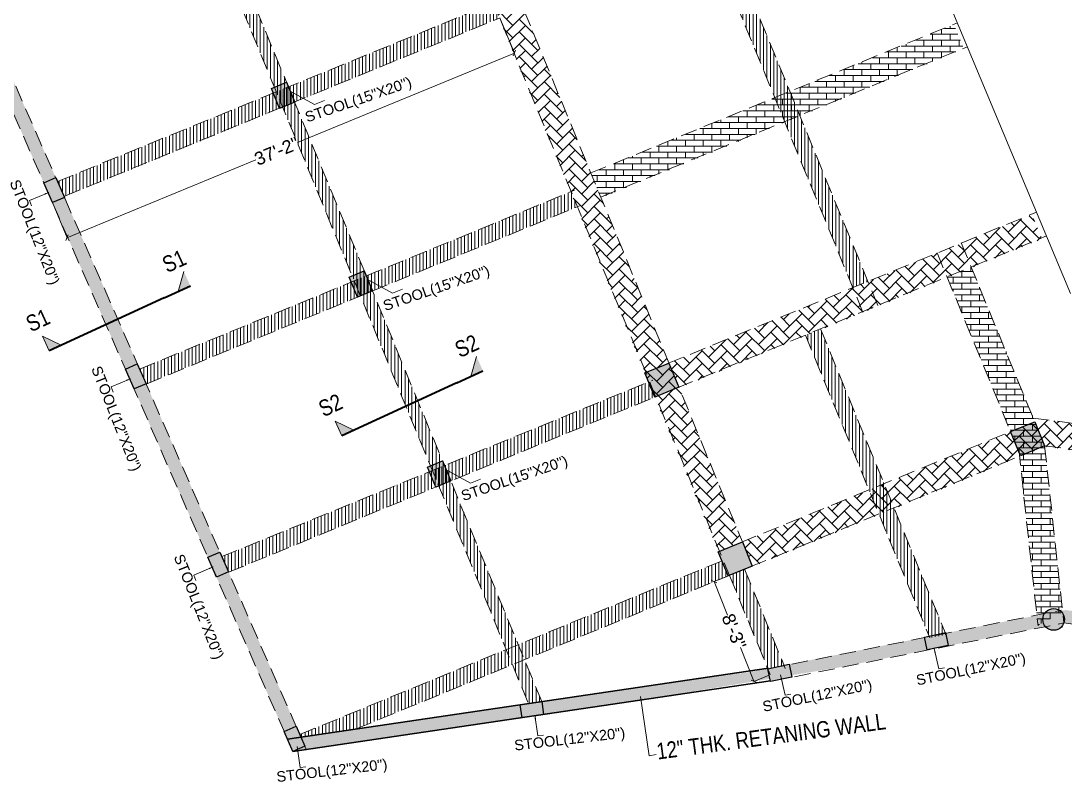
# Model space of a CAD drawing. Header units: inches. Extents: x -13956017 to 293115509, y -946740 to -305538.
# Drawn here: x 1184414 to 1185376, y -920591 to -919891 of the extents above; entities that cross this region are included whole.
import ezdxf

# ---------------------------------------------------------------- set-up
doc = ezdxf.new("R2010")
doc.units = ezdxf.units.IN
doc.header["$LTSCALE"] = 6
doc.header["$PDMODE"] = 2
doc.linetypes.add('CONTINOUS', pattern=[2000000.0, 1000000.0, 1000000.0])
doc.linetypes.add('DASHED2', pattern=[0.375, 0.25, -0.125])
for name, color, linetype in [('A-CUTOUT', 3, 'CONTINOUS'), ('COLL SIZE', 160, 'Continuous'), ('DIM', 7, 'Continuous'), ('door', 5, 'Continuous'), ('FITTING', 24, 'Continuous'), ('Plot Boundary', 245, 'Continuous')]:
    doc.layers.add(name, color=color, linetype=linetype)
for name, color, linetype, lineweight in [('col hatch', 13, 'Continuous', 30), ('column', 240, 'Continuous', 25), ('DIM-2', 1, 'Continuous', 13), ('GRID DIM-2', 1, 'Continuous', 9), ('v.b', 200, 'Continuous', 5), ('W', 250, 'Continuous', 5), ('wall', 7, 'Continuous', 30)]:
    doc.layers.add(name, color=color, linetype=linetype, lineweight=lineweight)
doc.styles.add('ARI', font='arial.ttf')
doc.styles.add('TYTLE-TEXT', font='swissel.ttf', dxfattribs={"width": 0.75, "height": 250})
doc.dimstyles.new('Copy(2) of AA', dxfattribs={"dimtxt": 12, "dimasz": 4, "dimexe": 0.18, "dimexo": 0, "dimgap": 0.09, "dimtad": 0, "dimdec": 0, "dimzin": 0, "dimdsep": 46, "dimlunit": 3, "dimtxsty": 'ARI', "dimblk": 'OBLIQUE', "dimcen": 0.09, "dimclrd": 7, "dimclre": 7, "dimclrt": 7, "dimadec": 0, "dimazin": 0, "dimtfac": 1, "dimtdec": 0, "dimtofl": 0, "dimtmove": 0, "dimatfit": 3, "dimfxl": 1, "dimtolj": 1, "dimtzin": 0, "dimlwd": 5, "dimlwe": 5, "dimarcsym": 0})
pattern_1 = [(90, (-18706.1906, -15772.3168), (-3.175, 0), [])]

# ---------------------------------------------------------------- blocks, each defined once
blk = doc.blocks.new('_Oblique')
at = {"layer": 'DIM', "color": 0, "lineweight": -2}
blk.add_line((-0.5, -0.5), (0.5, 0.5), dxfattribs=at)
blk = doc.blocks.new('*D329')
at = {"layer": 'Defpoints', "color": 0, "ltscale": 6, "transparency": 16777216}
for p in [(1184855.38, -919888.04, -8022.92), (1184443.32, -920058.09, -17289.03), (1184456.68, -920090.45)]:
    blk.add_point(p, dxfattribs=at)
at = {"layer": 'wall', "color": 7, "lineweight": 5, "ltscale": 6, "transparency": 16777216}
for p, q in [((1184855.38, -919888.04), (1184868.8, -919920.57)), ((1184868.74, -919920.4), (1184668.98, -920002.83)), ((1184456.68, -920090.45), (1184630.72, -920018.62)), ((1184443.32, -920058.09), (1184456.74, -920090.61))]:
    blk.add_line(p, q, dxfattribs=at)
at = {"layer": 'wall', "color": 7, "lineweight": 5, "ltscale": 6, "transparency": 16777216, "xscale": 4, "yscale": 4, "zscale": 4}
for p, rotation in [((1184868.74, -919920.4), 22.42476301052546), ((1184456.68, -920090.45), 202.4247630105255)]:
    blk.add_blockref('_Oblique', p, dxfattribs=dict(at, rotation=rotation))
at = {"layer": 'wall', "color": 7, "ltscale": 6, "transparency": 16777216, "insert": (1184649.85, -920010.73), "char_height": 12, "attachment_point": 5, "rotation": 22.42476, "style": 'ARI'}
blk.add_mtext('\\A1;37\'-2"', dxfattribs=at)
blk = doc.blocks.new('*D289')
at = {"layer": 'Defpoints', "color": 0, "ltscale": 6, "transparency": 16777216}
for p in [(1185066.79, -920401.2, -8022.88), (1185103.37, -920492.99, -8022.88), (1185089.23, -920498.63)]:
    blk.add_point(p, dxfattribs=at)
at = {"layer": 'wall', "color": 7, "lineweight": 5, "ltscale": 6, "transparency": 16777216}
for p, q in [((1185066.79, -920401.2), (1185052.47, -920406.91)), ((1185052.64, -920406.84), (1185064.99, -920437.83)), ((1185089.23, -920498.63), (1185076.87, -920467.64)), ((1185103.37, -920492.99), (1185089.06, -920498.7))]:
    blk.add_line(p, q, dxfattribs=at)
at = {"layer": 'wall', "color": 7, "lineweight": 5, "ltscale": 6, "transparency": 16777216, "xscale": 4, "yscale": 4, "zscale": 4}
for p, rotation in [((1185052.64, -920406.84), 111.7326909700284), ((1185089.23, -920498.63), 291.7326909700284)]:
    blk.add_blockref('_Oblique', p, dxfattribs=dict(at, rotation=rotation))
at = {"layer": 'wall', "color": 7, "ltscale": 6, "transparency": 16777216, "insert": (1185070.93, -920452.74), "char_height": 12, "attachment_point": 5, "rotation": 291.73269, "style": 'ARI'}
blk.add_mtext('\\A1;8\'-3"', dxfattribs=at)

msp = doc.modelspace()

# ---------------------------------------------------------------- hatches: boundary and pattern name
at = {"layer": 'A-CUTOUT', "lineweight": 0, "ltscale": 0.3}
h = msp.add_hatch(dxfattribs=at)
h.set_pattern_fill('AR-BRSTD', color=256, scale=0.08)
h.set_pattern_definition([(0, (-18706.1906, -15772.317), (0, 5.419344), []), (90, (-18706.191, -15772.317), (-8.128, 5.419344), [5.419344, -5.419344])])
h.paths.add_polyline_path([(1184955.87, -920024), (1185273.45, -919894.17), (1185282.72, -919916.3), (1184948.54, -920053.65), (1184939.15, -920030.79)])
h = msp.add_hatch(dxfattribs=at)
h.set_pattern_fill('AR-BRSTD', color=256, scale=0.08)
h.set_pattern_definition([(0, (45848.9866, -17805.9863), (0, 5.419344), []), (90, (45848.987, -17805.986), (-8.128, 5.419344), [5.419344, -5.419344])])
h.paths.add_polyline_path([(1185289.31, -920117.3), (1185356.84, -920280.69), (1185373.64, -920434.7), (1185350.86, -920447.23), (1185333.49, -920287.92), (1185267.12, -920126.42)])
at = {"layer": 'col hatch', "lineweight": 25, "ltscale": 100, "true_color": 0x52271e}
h = msp.add_hatch(color=19, dxfattribs=at)
h.dxf.hatch_style = 1
h.paths.add_polyline_path([(1184644.92, -919952.91), (1184658.8, -919947.21), (1184666.4, -919965.71), (1184652.53, -919971.41)])
h = msp.add_hatch(color=19, dxfattribs=at)
h.dxf.hatch_style = 1
h.paths.add_polyline_path([(1184716.55, -920126.6), (1184730.42, -920120.9), (1184738.02, -920139.4), (1184724.15, -920145.1)])
h = msp.add_hatch(color=19, dxfattribs=at)
h.dxf.hatch_style = 1
h.paths.add_polyline_path([(1184788.65, -920301.44), (1184802.52, -920295.74), (1184810.12, -920314.24), (1184796.25, -920319.94)])
at = {"layer": 'COLL SIZE', "lineweight": 25, "ltscale": 100}
h = msp.add_hatch(color=256, dxfattribs=at)
h.dxf.hatch_style = 1
h.paths.add_polyline_path([(1184443.3, -920058.1), (1184435.27, -920039.78), (1184446.26, -920034.96), (1184454.29, -920053.27)])
h = msp.add_hatch(color=256, dxfattribs=at)
h.dxf.hatch_style = 1
h.paths.add_polyline_path([(1184518.5, -920229.62), (1184510.47, -920211.3), (1184521.46, -920206.47), (1184529.49, -920224.79)])
h = msp.add_hatch(color=256, dxfattribs=at)
h.dxf.hatch_style = 1
h.paths.add_polyline_path([(1184594.46, -920402.87), (1184586.43, -920384.55), (1184597.42, -920379.73), (1184605.45, -920398.05)])
h = msp.add_hatch(color=256, dxfattribs=at)
h.dxf.hatch_style = 1
h.paths.add_polyline_path([(1185246.27, -920457.95), (1185265.84, -920453.83), (1185268.31, -920465.57), (1185248.74, -920469.69)])
h = msp.add_hatch(color=256, dxfattribs=at)
h.dxf.hatch_style = 1
h.paths.add_polyline_path([(1185102.14, -920487.12), (1185121.71, -920483), (1185124.18, -920494.75), (1185104.61, -920498.86)])
h = msp.add_hatch(color=256, dxfattribs=at)
h.dxf.hatch_style = 1
h.paths.add_polyline_path([(1184874.08, -920520.27), (1184893.86, -920517.29), (1184895.65, -920529.16), (1184875.87, -920532.14)])
h = msp.add_hatch(color=256, dxfattribs=at)
h.dxf.hatch_style = 1
h.paths.add_polyline_path([(1184664.75, -920563.19), (1184656.72, -920544.87), (1184667.7, -920540.05), (1184675.73, -920558.36)])
at = {"layer": 'column', "ltscale": 10}
h = msp.add_hatch(color=256, dxfattribs=at)
h.dxf.hatch_style = 1
h.paths.add_polyline_path([(1184988.84, -920214.84), (1185011.04, -920205.72), (1185020.16, -920227.92), (1184997.96, -920237.04)])
h = msp.add_hatch(color=256, dxfattribs=at)
h.dxf.hatch_style = 1
h.paths.add_polyline_path([(1185325.66, -920268.86), (1185347.86, -920259.74), (1185356.98, -920281.94), (1185334.78, -920291.06)])
h = msp.add_hatch(color=256, dxfattribs=at)
h.dxf.hatch_style = 1
h.paths.add_polyline_path([(1185056.5, -920379.48), (1185078.7, -920370.36), (1185087.82, -920392.56), (1185065.62, -920401.68)])
h = msp.add_hatch(color=256, dxfattribs=at)
h.dxf.hatch_style = 1
edge = h.paths.add_edge_path()
edge.add_arc((1185365.32, -920441.66), 10, 0, 360)
h = msp.add_hatch(color=256, dxfattribs=at)
h.dxf.hatch_style = 1
edge = h.paths.add_edge_path()
edge.add_arc((1185365.32, -920441.66), 10, 0, 360)
at = {"layer": 'DIM-2', "ltscale": 0.3}
h = msp.add_hatch(color=256, dxfattribs=at)
h.dxf.hatch_style = 1
h.paths.add_polyline_path([(1184440.23, -920194.45), (1184451.36, -920189.35), (1184434.1, -920181.11)])
h.paths.add_polyline_path([(1184559.19, -920139.85), (1184570.32, -920134.75), (1184564.2, -920121.4)])
h = msp.add_hatch(color=256, dxfattribs=at)
h.dxf.hatch_style = 1
h.paths.add_polyline_path([(1184709.7, -920272.62), (1184720.83, -920267.51), (1184703.58, -920259.28)])
h.paths.add_polyline_path([(1184828.66, -920218.02), (1184839.79, -920212.91), (1184833.67, -920199.57)])
at = {"layer": 'door', "lineweight": 0, "ltscale": 0.3}
h = msp.add_hatch(dxfattribs=at)
h.set_pattern_fill('AR-HBONE', color=256, scale=0.08)
h.set_pattern_definition([(45, (45848.987, -17805.9864), (0, 11.494727835), [24.384, -8.128]), (135, (45854.734, -17800.239), (1e-15, 11.494727835), [24.384, -8.128])])
h.paths.add_polyline_path([(1184719.33, -919559.06), (1184741.53, -919549.94), (1185078.7, -920370.36), (1185056.65, -920379.4)])
h = msp.add_hatch(dxfattribs=at)
h.set_pattern_fill('AR-HBONE', color=256, scale=0.08)
h.set_pattern_definition([(45, (-18427.557, -16450.294), (0, 11.494727835), [24.384, -8.128]), (135, (-18421.81, -16444.546), (1e-15, 11.494727835), [24.384, -8.128])])
h.paths.add_polyline_path([(1185027.76, -920198.93), (1185345.35, -920069.09), (1185354.61, -920091.23), (1185020.43, -920228.57), (1185011.04, -920205.72)])
h = msp.add_hatch(dxfattribs=at)
h.set_pattern_fill('AR-HBONE', color=256, scale=0.08)
h.set_pattern_definition([(45, (-18359.895, -16614.9316), (0, 11.494727835), [24.384, -8.128]), (135, (-18354.1475, -16609.184), (1e-15, 11.494727835), [24.384, -8.128])])
h.paths.add_polyline_path([(1185095.42, -920363.57), (1185354.9, -920257.46), (1185433.8, -920267.85), (1185444.53, -920293.47), (1185357.25, -920282.6), (1185088.09, -920393.21), (1185078.7, -920370.36)])
at = {"layer": 'FITTING', "lineweight": 0, "ltscale": 0.3}
h = msp.add_hatch(dxfattribs=at)
h.set_pattern_fill('ANSI31', color=256, angle=45)
h.set_pattern_definition(pattern_1)
h.paths.add_polyline_path([(1184199.17, -918832.66), (1184167.24, -918754.78), (1184155.98, -918759.4), (1184291.23, -919087.39), (1184359.86, -919253.81), (1184434.25, -919434.23), (1184483.72, -919554.18), (1184548.54, -919711.37), (1184596.42, -919827.49), (1184627.13, -919901.95), (1184662.27, -919987.16), (1184688.24, -920050.15), (1184739.2, -920173.73), (1184774.87, -920260.22), (1184817.04, -920362.49), (1184853.46, -920450.81), (1184881.62, -920519.09), (1184893.86, -920517.29), (1184866.76, -920451.59), (1184836.39, -920377.93), (1184814.08, -920323.84), (1184787.91, -920260.38), (1184760.74, -920194.48), (1184723.23, -920103.53), (1184694.26, -920033.27), (1184669.16, -919972.39), (1184643.61, -919910.45), (1184612.34, -919834.61), (1184581.23, -919759.17), (1184550.59, -919684.86), (1184531.69, -919639.04), (1184504.17, -919572.3), (1184474.27, -919499.78), (1184448.79, -919438), (1184425.32, -919381.08), (1184395.38, -919308.49), (1184356.22, -919213.51), (1184316.23, -919116.54), (1184283.88, -919038.09), (1184238.55, -918928.17), (1184211.57, -918862.75)])
h = msp.add_hatch(dxfattribs=at)
h.set_pattern_fill('ANSI31', color=256, angle=45)
h.set_pattern_definition([(90, (54620.2653, -17807.4792), (-3.175, 0), [])])
h.paths.add_polyline_path([(1184929.84, -919487.26), (1185194.32, -920130.8), (1185180.44, -920136.5), (1184910.93, -919480.73), (1184924.81, -919475.03)])
h = msp.add_hatch(dxfattribs=at)
h.set_pattern_fill('ANSI31', color=256, angle=45)
h.set_pattern_definition([(90, (-18916.871, -15258.833), (-3.175, 0), [])])
h.paths.add_polyline_path([(1184796.92, -919895.83), (1184849.24, -919874.32), (1184854.94, -919888.2), (1184512.39, -920028.98), (1184453.9, -920052.39), (1184447.92, -920038.74)])
h = msp.add_hatch(dxfattribs=at)
h.set_pattern_fill('ANSI31', color=256, angle=45)
h.set_pattern_definition([(90, (-18845.0675, -15432.4465), (-3.175, 0), [])])
h.paths.add_polyline_path([(1184868.72, -920069.44), (1184921.05, -920047.93), (1184926.75, -920061.81), (1184584.19, -920202.59), (1184529.49, -920224.79), (1184523.58, -920211.31)])
h = msp.add_hatch(dxfattribs=at)
h.set_pattern_fill('ANSI31', color=256, angle=45)
h.set_pattern_definition([(90, (54622.8953, -17805.9864), (-3.175, 0), [])])
h.paths.add_polyline_path([(1185144.32, -920198.56), (1185136.7, -920180.01), (1185150.57, -920174.31), (1185266.25, -920455.79), (1185251.26, -920458.78)])
h = msp.add_hatch(dxfattribs=at)
h.set_pattern_fill('ANSI31', color=256, angle=45)
h.set_pattern_definition([(90, (-18773.865, -15607.65), (-3.175, 0), [])])
h.paths.add_polyline_path([(1184939.92, -920244.64), (1184992.25, -920223.14), (1184997.95, -920237.01), (1184655.4, -920377.79), (1184605.56, -920398.31), (1184599.25, -920383.91)])
h = msp.add_hatch(dxfattribs=at)
h.set_pattern_fill('ANSI31', color=256, angle=45)
h.set_pattern_definition(pattern_1)
h.paths.add_polyline_path([(1185007.6, -920409.31), (1185059.92, -920387.81), (1185065.62, -920401.68), (1184723.07, -920542.46), (1184672.06, -920549.98), (1184671.03, -920547.63)])
h = msp.add_hatch(dxfattribs=at)
h.set_pattern_fill('ANSI31', color=256, angle=45)
h.set_pattern_definition([(90, (54474.8266, -17837.0027), (-3.175, 0), [])])
h.paths.add_polyline_path([(1185068.69, -920405.83), (1185066.79, -920401.2), (1185080.66, -920395.5), (1185117.01, -920483.94), (1185102.01, -920486.92)])
at = {"layer": 'Plot Boundary', "ltscale": 10}
h = msp.add_hatch(dxfattribs=at)
h.set_pattern_fill('AR-CONC', color=250, scale=0.06)
h.set_pattern_definition([(50, (-18706.191, -15772.317), (10.93108014, -0.95634513), [1.143, -12.573]), (355, (-18706.191, -15772.317), (-2.114605285, 11.463410714), [0.9144, -10.05843505]), (100.4514447, (-18705.28, -15772.397), (8.816474825, 10.507065115), [0.97140053, -10.68541468]), (46.1842, (-18706.19, -15769.269), (16.26474245, -2.52253968), [1.7145, -18.8595]), (96.6355576, (-18704.835, -15769.479), (14.24424804, 14.84556748), [1.45710139, -16.02813649]), (351.1841512, (-18706.19, -15769.269), (14.24424804, 14.84556748), [1.37159802, -15.08758392]), (21, (-18704.667, -15770.031), (9.096863476, -6.13591189), [1.143, -12.573]), (326, (-18704.667, -15770.031), (3.7081217, 11.05127797), [0.9144, -10.0584]), (71.451445, (-18703.909, -15770.542), (12.80498516, 4.91536613), [0.97140053, -10.68539626]), (37.5, (-18706.1906, -15772.317), (0.185316195, 5.073302332), [0, -9.93648, 0, -10.2108, 0, -10.0965]), (7.5, (-18706.1906, -15772.317), (4.00917975, 6.01083449), [0, -5.82168, 0, -9.70788, 0, -3.8481]), (327.5, (-18709.589, -15772.317), (8.13543571, -0.34372464), [0, -3.81, 0, -11.8872, 0, -15.7734]), (317.5, (-18711.113, -15772.317), (8.887750883, 1.525589462), [0, -4.953, 0, -7.89432, 0, -11.2014])])
h.paths.add_polyline_path([(1185475.08, -920446.88), (1185510.86, -920451.89), (1185516.25, -920464.76), (1185374.76, -920444.96), (1185166.23, -920486.17), (1184979.04, -920516.86), (1184823.44, -920539.8), (1184664.75, -920563.19), (1184472.06, -920123.68), (1184198.83, -919500.47), (1183910.62, -918843.09), (1184272.23, -918696.08), (1184444.21, -918626.33), (1184633.97, -918549.37), (1184638.52, -918560.48), (1184453.34, -918635.67), (1184276.98, -918707.28), (1184087.83, -918784.08), (1183926.56, -918849.56), (1183990.5, -918995.4), (1184062.77, -919160.26), (1184213.5, -919504.06), (1184322.54, -919752.75), (1184418.75, -919972.2), (1184501.77, -920161.57), (1184561, -920296.67), (1184649.11, -920497.63), (1184672, -920549.99), (1184831.61, -920526.46), (1184997.2, -920502.06), (1185087.42, -920489.81), (1185171.46, -920473.12), (1185299.85, -920447.61), (1185376.42, -920433.07)])

# ---------------------------------------------------------------- linework, layer by layer
at = {"layer": 'col hatch', "color": 19, "lineweight": 25, "ltscale": 100, "true_color": 0x52271e}
for points, elevation in [([(1184644.92, -919952.91), (1184658.8, -919947.21), (1184666.4, -919965.71), (1184652.53, -919971.41), (1184644.92, -919952.91)], -13514.94), ([(1184716.55, -920126.6), (1184730.42, -920120.9), (1184738.02, -920139.4), (1184724.15, -920145.1), (1184716.55, -920126.6)], -13508.92), ([(1184788.65, -920301.44), (1184802.52, -920295.74), (1184810.12, -920314.24), (1184796.25, -920319.94), (1184788.65, -920301.44)], -13502.83)]:
    msp.add_lwpolyline(points, dxfattribs=dict(at, elevation=elevation))
at = {"layer": 'COLL SIZE', "lineweight": 25, "ltscale": 100}
for points, elevation in [([(1184443.3, -920058.1), (1184435.27, -920039.78), (1184446.26, -920034.96), (1184454.29, -920053.27), (1184443.3, -920058.1)], -17289.03), ([(1184518.5, -920229.62), (1184510.47, -920211.3), (1184521.46, -920206.47), (1184529.49, -920224.79), (1184518.5, -920229.62)], -19913.27), ([(1184594.46, -920402.87), (1184586.43, -920384.55), (1184597.42, -920379.73), (1184605.45, -920398.05), (1184594.46, -920402.87)], -19794.58), ([(1185246.27, -920457.95), (1185265.84, -920453.83), (1185268.31, -920465.57), (1185248.74, -920469.69), (1185246.27, -920457.95)], -8022.88), ([(1185102.14, -920487.12), (1185121.71, -920483), (1185124.18, -920494.75), (1185104.61, -920498.86), (1185102.14, -920487.12)], -8022.88), ([(1184874.08, -920520.27), (1184893.86, -920517.29), (1184895.65, -920529.16), (1184875.87, -920532.14), (1184874.08, -920520.27)], -13459.78), ([(1184664.75, -920563.19), (1184656.72, -920544.87), (1184667.7, -920540.05), (1184675.73, -920558.36), (1184664.75, -920563.19)], -19470.42)]:
    msp.add_lwpolyline(points, dxfattribs=dict(at, elevation=elevation))
at = {"layer": 'column', "ltscale": 10, "elevation": -8022.88}
for points in [[(1184988.84, -920214.84), (1185011.04, -920205.72), (1185020.16, -920227.92), (1184997.96, -920237.04), (1184988.84, -920214.84)], [(1185325.66, -920268.86), (1185347.86, -920259.74), (1185356.98, -920281.94), (1185334.78, -920291.06), (1185325.66, -920268.86)], [(1185056.5, -920379.48), (1185078.7, -920370.36), (1185087.82, -920392.56), (1185065.62, -920401.68), (1185056.5, -920379.48)]]:
    msp.add_lwpolyline(points, dxfattribs=at)
at = {"layer": 'column', "ltscale": 10}
for centre in [(1185365.32, -920441.66, -4053.76), (1185365.32, -920441.66, -8022.88)]:
    msp.add_circle(centre, 10, dxfattribs=at)
at = {"layer": 'DIM-2', "ltscale": 0.3}
for p, q in [((1184564.2, -920121.4, -26447.05), (1184559.19, -920139.85, -26447.05)), ((1184440.23, -920194.45, -26447.05), (1184434.1, -920181.11, -26447.05)), ((1184434.1, -920181.11, -26447.05), (1184451.36, -920189.35, -26447.05)), ((1184833.67, -920199.57, -12604.3), (1184828.66, -920218.02, -12604.3)), ((1184709.7, -920272.62, -12604.3), (1184703.58, -920259.28, -12604.3)), ((1184703.58, -920259.28, -12604.3), (1184720.83, -920267.51, -12604.3))]:
    msp.add_line(p, q, dxfattribs=at)
at = {"layer": 'DIM-2', "lineweight": 40, "ltscale": 0.3}
for p, q in [((1184546.13, -920145.85, -26447.05), (1184570.32, -920134.75, -26447.05)), ((1184546.13, -920145.85, -26447.05), (1184440.23, -920194.45, -26447.05)), ((1184815.6, -920224.01, -12604.3), (1184839.79, -920212.91, -12604.3)), ((1184815.6, -920224.01, -12604.3), (1184709.7, -920272.62, -12604.3))]:
    msp.add_line(p, q, dxfattribs=at)
at = {"layer": 'v.b', "linetype": 'DASHED2', "ltscale": 10}
for p, q in [((1184154.92, -918756.84, -8010.11), (1184881.64, -920519.13, -13459.78)), ((1184893.86, -920517.29, -13459.78), (1184166.04, -918752.32, -8010.11)), ((1183910.62, -918843.09, 5509.88), (1184664.75, -920563.19, -19470.42)), ((1183921.61, -918838.27, 5509.88), (1184677.05, -920561.37, -19150.04)), ((1184901.67, -919458.18, -8022.88), (1185189.42, -920158.35, -8022.88)), ((1184915.54, -919452.48, -8022.88), (1185203.3, -920152.65, -8022.88)), ((1184732.4, -919527.74, -8022.88), (1185087.82, -920392.56, -8022.88)), ((1184710.21, -919536.87, -8022.88), (1185066.79, -920401.2, -8037.56)), ((1184447.88, -920038.65, -17289.03), (1184849.42, -919874.27, -8028.85)), ((1184453.9, -920052.39, -17289.03), (1184855.13, -919888.15, -8028.85)), ((1184939.15, -920030.79, -8022.88), (1185276.64, -919892.5)), ((1184948.27, -920052.99, -8022.88), (1185285.86, -919914.53)), ((1184523.58, -920211.31, -19598.76), (1184924.02, -920046.74, -7916.34)), ((1184529.6, -920225.05, -19589.37), (1184929.72, -920060.61, -7916.34)), ((1184988.84, -920214.84, -8022.88), (1185349.65, -920066.88)), ((1184997.95, -920237.01, -16950.77), (1185358.81, -920088.74)), ((1185280.19, -920095.1, -8022.88), (1185356.98, -920281.94, -8022.88)), ((1185257.99, -920104.23, -8022.88), (1185334.78, -920291.06, -8022.88)), ((1185136.7, -920180.02, -8022.88), (1185251.26, -920458.78, -8022.88)), ((1185150.58, -920174.32, -8022.88), (1185266.25, -920455.79, -8022.88)), ((1184599.25, -920383.91, -19794.58), (1184996.12, -920221.58, -7910.25)), ((1184605.56, -920398.31, -19470.69), (1185001.82, -920235.45, -7910.25)), ((1185346.46, -920256.35, -8022.9), (1185433.8, -920267.85, -8022.81)), ((1185056.5, -920379.48, -8022.88), (1185347.86, -920259.74, -8022.88)), ((1185065.62, -920401.68, -8022.88), (1185356.98, -920281.94, -8022.88)), ((1185333.12, -920284.54, -8022.88), (1185350.9, -920447.56, -6120.18)), ((1185356.98, -920281.94, -8022.88), (1185374.76, -920444.96, -6120.18)), ((1185356.98, -920281.94, -8022.88), (1185444.53, -920293.47, -8022.79)), ((1184671.03, -920547.63, -19159.46), (1185063.98, -920386.14, -7695.58)), ((1184723.07, -920542.46, -17906.62), (1185069.68, -920400.01, -7695.58)), ((1185066.79, -920401.2, -8022.88), (1185104.31, -920492.51, -8022.88)), ((1185080.66, -920395.5, -8022.88), (1185118.18, -920486.8, -8022.88)), ((1185102.18, -920487.33, -8022.88), (1185372.42, -920433.19, -6120.18)), ((1185104.61, -920498.86, -8022.88), (1185374.76, -920444.96, -6120.18)), ((1185374.76, -920444.96, -6120.18), (1185516.25, -920464.76, -5181.92))]:
    msp.add_line(p, q, dxfattribs=at)
at = {"layer": 'W', "ltscale": 10}
msp.add_lwpolyline([(1185187.62, -919679.88), (1185380.93, -920141.59)], dxfattribs=at)
at = {"layer": 'wall', "color": 5, "ltscale": 6}
for p, q in [((1185102.76, -920486.5, -8022.88), (1184659.75, -920551.79, -19554.9)), ((1185104.51, -920498.37, -8022.88), (1184664.75, -920563.19, -19470.42))]:
    msp.add_line(p, q, dxfattribs=at)

# ---------------------------------------------------------------- texts
at = {"layer": 'COLL SIZE', "linetype": 'ByBlock', "style": 'TYTLE-TEXT', "width": 0.813384}
msp.add_text('12" THK. RETANING WALL', height=15.0068, rotation=7.59446, dxfattribs=at).set_placement((1185000.73, -920570.73, -15209.15))
at = {"layer": 'GRID DIM-2', "ltscale": 0.3, "char_height": 15, "width": 210.2977, "attachment_point": 1, "rotation": 24.65411, "style": 'ARI'}
for s, insert in [('{\\fArial Narrow|b0|i0|c0|p34;S1}', (1184542.69, -920109.45, -26362.4)), ('{\\fArial Narrow|b0|i0|c0|p34;S1}', (1184417.2, -920163.92, -26447.05)), ('{\\fArial Narrow|b0|i0|c0|p34;S2}', (1184812.16, -920187.62, -12519.66)), ('{\\fArial Narrow|b0|i0|c0|p34;S2}', (1184686.67, -920242.09, -12604.3))]:
    msp.add_mtext(s, dxfattribs=dict(at, insert=insert))
at = {"layer": 'wall', "lineweight": 25, "style": 'ARI'}
for s, rotation, p in [('STOOL(15"X20")', 18.92687, (1184677.91, -919984.34, -14335.74)), ('STOOL(12"X20")', 291.6155, (1184403.69, -920039.26, 2670.64)), ('STOOL(15"X20")', 18.92687, (1184749.76, -920157.94, -14329.71)), ('STOOL(12"X20")', 291.6155, (1184478.88, -920210.78, 46.4)), ('STOOL(15"X20")', 18.92687, (1184821.65, -920332.86, -14323.63)), ('STOOL(12"X20")', 291.6155, (1184554.84, -920384.03, 165.08)), ('STOOL(12"X20")', 11.74832, (1185239.76, -920502.53, -14323.63)), ('STOOL(12"X20")', 11.74832, (1185098.33, -920526.84, -14323.63)), ('STOOL(12"X20")', 6.65355, (1184869.17, -920562.46, -14323.63)), ('STOOL(12"X20")', 6.65355, (1184650.2, -920591.44, 165.08))]:
    msp.add_text(s, height=9.6, rotation=rotation, dxfattribs=at).set_placement(p)

# ---------------------------------------------------------------- dimensions: what is measured, and where the dimension line sits
at = {"layer": 'wall', "color": 2, "ltscale": 6}
dim = msp.add_linear_dim(base=(1184456.68, -920090.45), p1=(1184855.38, -919888.04, -8022.92), p2=(1184443.32, -920058.09, -17289.03), angle=202.42476, dimstyle='Copy(2) of AA', override={"dimfxl": 0.18, "dimarcsym": 1}, dxfattribs=at)
dim.commit()
dim.dimension.update_dxf_attribs({"geometry": '*D329', "text_midpoint": (1184649.85, -920010.73), "dimtype": 129})
at = {"layer": 'wall', "color": 5, "ltscale": 6}
dim = msp.add_aligned_dim(p1=(1185066.79, -920401.2, -8022.88), p2=(1185103.37, -920492.99, -8022.88), distance=-15.23, dimstyle='Copy(2) of AA', override={"dimfxl": 0.18, "dimarcsym": 1}, dxfattribs=at)
dim.commit()
dim.dimension.update_dxf_attribs({"geometry": '*D289', "text_midpoint": (1185070.93, -920452.74)})

# ---------------------------------------------------------------- leaders
for points in [[(1184662.13, -919955.42, -12813.12), (1184684.55, -919967.74, -12813.12), (1184693.81, -919964.23, -12813.12)], [(1184440.03, -920048.61, 8971.38), (1184422.24, -920056.12, 8971.38), (1184424.12, -920061.16, 8971.38)], [(1184733.98, -920129.01, -12807.1), (1184756.4, -920141.34, -12807.1), (1184765.66, -920137.82, -12807.1)], [(1184515.22, -920220.13, 6347.14), (1184497.44, -920227.64, 6347.14), (1184499.32, -920232.68, 6347.14)], [(1184805.88, -920303.94, -12801.01), (1184828.29, -920316.27, -12801.01), (1184837.55, -920312.75, -12801.01)], [(1184591.18, -920393.39, 6465.83), (1184573.39, -920400.9, 6465.83), (1184575.28, -920405.94, 6465.83)], [(1185255.2, -920468.33, -8022.88), (1185259.56, -920487.14, -8022.88), (1185264.84, -920486.15, -8022.88)], [(1185113.77, -920492.64, -8022.88), (1185118.12, -920511.45, -8022.88), (1185123.41, -920510.46, -8022.88)], [(1184887.58, -920529.76, -8022.88), (1184890.25, -920548.89, -8022.88), (1184895.6, -920548.37, -8022.88)], [(1184668.62, -920558.75, 6465.83), (1184671.29, -920577.88, 6465.83), (1184676.64, -920577.36, 6465.83)]]:
    msp.add_leader(points, dimstyle='Copy(2) of AA', override={"dimgap": 0.09, "dimtad": 0, "dimfxl": 0.18, "dimarcsym": 1}, dxfattribs=at)
at = {"layer": 'wall', "color": 2, "ltscale": 6}
msp.add_leader([(1184984.92, -920512.69, -15124.18), (1184992.97, -920567.17, -15124.18), (1184999.31, -920565.95, -15124.18)], dimstyle='Copy(2) of AA', override={"dimgap": 0.09, "dimtad": 0, "dimfxl": 2, "dimarcsym": 1}, dxfattribs=at)

doc.saveas('drawing.dxf')
